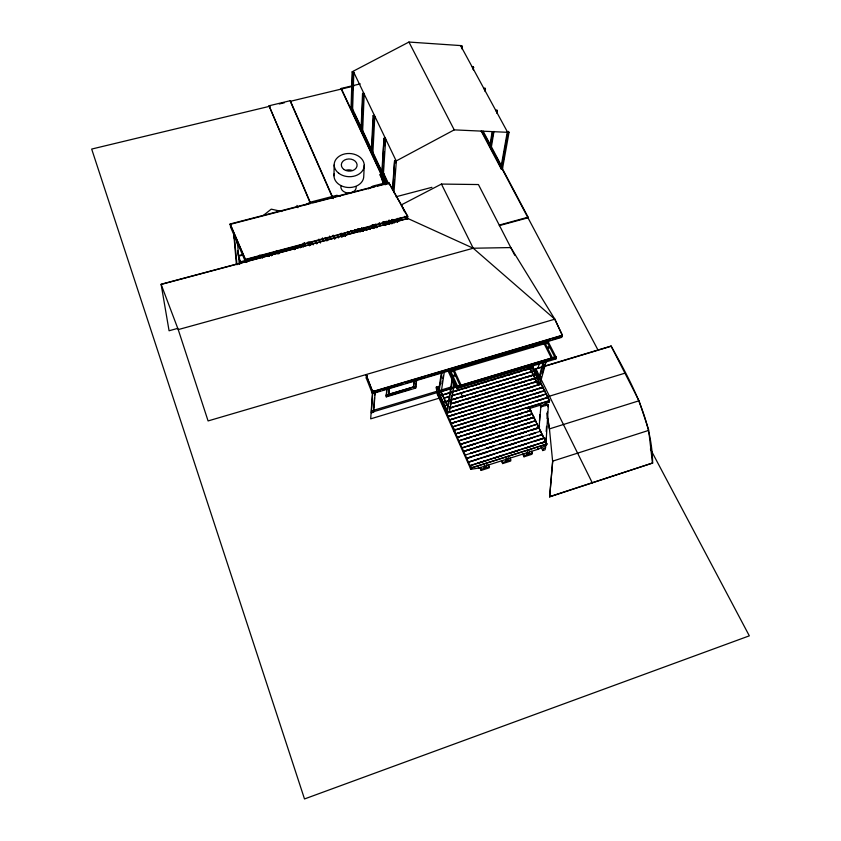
<?xml version="1.0" encoding="UTF-8"?>
<svg xmlns="http://www.w3.org/2000/svg" width="841" height="841" viewBox="0 0 841 841"><rect width="100%" height="100%" fill="white"/><g stroke="black" fill="none" stroke-linecap="round" stroke-linejoin="round"><path stroke-width="1.26" d="M333.982 175.769L334.161 164.878M360.263 83.879L341.246 88.442L341.225 89.083L385.357 183.391M351.023 109.351L352.179 71.769L408.936 42.05L461.972 45.666L462.119 49.072M352.61 72.662L351.464 109.383L352.621 109.099L353.819 72.379L352.61 72.662L352.179 71.769M352.379 102.97L352.19 109.067L353.294 111.422M352.8 89.85L353.22 76.731M361.052 129.871L362.545 93.446L363.754 93.151M362.976 94.36L361.472 130.776L362.65 130.481L364.195 94.066L362.976 94.36L362.545 93.446M362.229 129.577L362.439 124.373M362.881 113.966L363.27 104.862M364.258 165.162L363.764 176.042A14.896 11.543 2.5 0 1 347.732 187.469A14.896 11.543 2.5 0 1 334.203 173.761M374.361 115.322L373.141 115.627L371.27 151.716L372.458 151.422M373.583 116.563L371.701 152.641L372.889 152.337L374.813 116.258L373.583 116.563L373.141 115.627M373.005 141.109L373.341 134.665M373.825 125.635L374.161 119.191M373.288 392.821L372.206 393.146L366.234 377.987L366.371 375.822L367.443 375.496M383.58 184.274L380.195 174.308L380.836 174.14L385.714 184.578M380.836 174.14L380.111 175.622M381.73 174.055L383.98 138.323L385.22 138.019M383.98 138.323L382.171 175.002L383.622 174.718L383.706 173.404L382.981 174.875L385.903 182.35M383.097 171.196L383.422 166.087M383.906 158.434L384.316 152.053M384.726 145.672L385.052 140.563M383.37 174.686L385.672 138.975L384.442 139.28M545.483 443.291L545.809 438.066M546.23 431.538L546.555 426.313M547.06 418.471L547.48 411.943M541.141 447.202L542.75 450.555L545.063 449.819L545.851 445.152M546.019 442.534L548.427 404.595L540.406 407.076L541.005 404.942L529.588 408.474M539.144 425.924L538.976 428.437L541.005 404.942M539.48 420.899L539.901 414.613M386.66 184.19L386.839 181.614L384.6 182.192M372.531 392.064L370.692 418.839L439.875 397.961M375.16 391.864L373.698 412.174L371.312 412.889L372.721 392.516M373.782 407.917L374.518 397.761M374.697 395.217L374.876 392.673M388.006 223.601L388.195 221.036M388.374 224.074L388.658 220.268M389.309 224.169L389.604 220.195M389.709 224.316L389.898 221.751M392.463 189.393L394.608 160.578L395.859 160.263L395.659 162.881M392.915 190.36L394.608 160.578M393.977 185.146L394.376 179.911M394.871 173.362L395.165 169.43M391.507 223.58L391.801 219.606M393.935 192.663L396.332 161.241L353.388 71.485M391.895 223.727L392.19 219.879M396.847 221.845L397.047 219.301M397.257 221.971L397.52 218.776M397.667 222.087L397.982 218.282M399.99 220.594L400.242 217.682M538.44 377.809L535.833 368.747L611.092 346.04C631.307 382.361 652.122 420.3 652.627 463.013L549.636 496.873L552.632 461.373L549.425 428.668L547.028 413.152M549.636 496.873L552.716 461.12L648.821 430.35L639.034 400.779L611.092 346.04M386.755 388.616L386.271 396.868L415.706 388.079L416.758 379.449M386.271 396.868L386.944 389.068M389.183 387.89L388.794 394.85L389.372 388.342M414.003 380.941L413.478 387.48L414.35 380.164M415.675 386.324L386.198 395.123L415.675 386.324L415.706 388.079M415.822 385.104L416.411 380.227M472.989 69.151L473.336 66.628L472.169 66.902M473.472 70.024L473.336 66.628M372.206 393.146L372.479 391.307L373.562 390.981M372.668 391.79L366.014 374.581L372.668 391.79L562.314 335.475L554.818 319.181L510.792 247.569L473.231 248.232L178.229 329.598L161.073 284.258L407.664 218.408L473.231 248.232L554.818 319.181L562.419 335.212L561.546 337.409L372.941 393.472L373.015 391.139L372.941 393.472M436.342 387.081L436.626 389.909L438.624 389.309L438.876 387.659L438.35 386.482L436.342 387.081L436.626 389.909M437.614 394.923L437.804 393.651L440.306 392.905M441.346 372.92L438.445 392.211L447.275 411.943L449.62 411.228L454.308 383.37M438.834 393.083L441.945 372.531M438.918 396.153L533.12 367.338L532.08 365.257M485.068 91.543L485.457 88.957L484.973 88.053L483.796 88.337M441.956 383.79L442.345 381.215M442.744 378.65L443.133 376.074M444.332 371.827L441.168 392.379L446.539 404.353M441.945 402.923L536.369 373.909L534.813 370.765L451.638 395.88M443.396 406.171L448.421 404.395M449.872 371.827L548.563 342.56M489.777 146.218L492.101 132.09M446.455 413.005L541.299 383.832L540.248 381.719M492.794 131.722L490.261 147.122L491.407 146.828L493.961 131.427M446.876 411.049L452.101 379.386M491.565 142.066L491.985 139.501M492.416 136.925L492.837 134.36M447.275 411.943L452.731 379.039M496.947 113.451L497.367 110.886L496.863 109.961L495.675 110.266M449.43 409.062L449.861 406.529M450.282 403.995L450.713 401.462M451.133 398.928L451.554 396.395M451.985 393.861L452.405 391.328M452.836 388.794L453.257 386.261M547.512 340.479L556.311 357.635L555.943 358.918L456.821 388.752L457.041 387.501L449.178 370.429M452.689 426.955L547.933 397.215L546.335 393.998L451.186 423.223M454.235 430.424L549.52 400.852L540.174 381.993M502.13 167.065L500.973 167.37L507.323 131.743L508.521 131.438L509.036 132.384L502.476 168.81L501.32 169.115L507.838 132.689L460.805 45.95M503.275 160.705L503.727 158.161M455.727 433.756L530.597 410.355L529.021 407.107L526.455 408.137M455.801 433.914L530.671 410.503L532.185 414.035L527.191 415.591M458.934 440.915L533.909 417.199L532.321 413.919L457.357 437.404L461.11 436.248M460.437 444.279L535.58 420.626L533.982 417.346L458.976 440.652M460.5 444.437L535.654 420.784L537.252 424.484M462.014 447.811L537.252 424.074M462.077 447.969L537.325 424.221L538.923 427.943L532.752 429.877M465.252 455.055L540.679 431.149L542.214 434.734M466.892 458.366L471.79 457.062M468.374 462.035L543.99 437.961L542.371 434.618L466.829 458.208L542.298 434.471M468.437 462.193L544.064 438.108L545.683 441.872L540.721 443.438M469.972 465.62L545.683 441.462M470.045 465.777L545.756 441.609L546.871 443.901L546.419 445.362L538.051 449.262L478.718 468.069L470.844 469.31L437.215 394.04L437.446 392.505L471.086 468.122L546.787 444.153L528.873 407.223L528.537 408.474M470.844 469.31L471.149 467.869L546.871 443.901M502.34 168.557L528.106 217.199L527.98 217.798L499.312 225.619M488.674 464.8L489.241 467.827L481.157 470.403L480.589 467.365M484.469 465.252L483.943 467.543L486.308 466.787L486.834 464.505M510.14 457.998L510.687 461.026L502.666 463.57L502.109 460.542M532.826 347.522L533.467 345.01M506.04 458.419L505.452 460.721L507.796 459.974L508.395 457.672M534.666 370.892L533.183 367.475L438.96 395.88M537.988 368.347L539.155 363.953M527.559 408.779L527.896 407.528M537.935 377.483L536.442 374.056L445.709 401.525M538.009 377.62L450.976 403.785M537.388 383.475L543.107 362.334M530.597 410.355L525.541 412.164M530.671 410.503L525.614 412.321M546.219 361.273L540.09 383.654L537.82 384.337L543.896 361.977M539.806 382.235L540.09 383.654M540.332 380.3L541.352 376.568M542.035 374.077L544.758 364.121M532.321 413.919L527.254 415.738M454.003 410.871L446.518 413.152L541.362 383.98L537.546 385.399M533.909 417.199L526.413 419.943M541.362 383.98L542.865 387.438L539.123 388.584M455.549 414.298L448.053 416.589L543.013 387.312L539.197 388.731M531.428 451.249L532.3 453.078L531.954 454.266L523.996 456.789L524.332 455.612L523.459 453.772M544.526 390.781L543.013 387.312M527.444 451.638L526.792 453.951L529.115 453.215L529.777 450.902M544.6 390.918L449.641 419.764M546.261 394.271L544.674 390.655M547.922 397.625L452.731 426.692M549.089 399.969L549.152 402.103L540.952 405.94M540.532 431.254L538.997 427.68L463.664 451.501L472.295 448.8M547.806 406.718L548.427 404.595M549.152 402.103L549.593 400.579L547.996 397.362M542.75 450.555L543.37 448.505L545.683 447.769M625.336 373.057L547.039 396.91M592.327 482.934L540.942 379.028M561.546 337.409L562.093 335.012M639.034 400.779L549.352 428.921L547.754 418.587M263.958 214.939L271.244 209.146L281.861 211.511M368.526 188.815L372.836 186.103L382.802 183.517L382.161 176.557M305.861 204.741L310.182 202.208L336.778 195.312L340.384 196.079M509.036 132.384L454.224 129.871L395.081 161.556M514.745 255.265L478.424 184.547L441.441 184.063L401.315 204.92L404.489 211.659M549.709 496.632L652.627 463.013M477.415 463.265L486.087 460.521M493.53 458.177L502.214 455.433M509.646 453.078L518.329 450.334M525.772 447.99L534.445 445.246M540.647 443.281L545.609 441.714M477.478 463.423L486.161 460.679M493.604 458.334L502.277 455.591M509.72 453.236L518.403 450.492M524.605 448.537L534.519 445.394M471.696 466.86L470.676 467.186L470.424 468.374L471.444 468.048M481.42 469.225L489.525 466.66M502.96 462.392L510.992 459.838M524.332 455.612L532.3 453.078M477.972 455.118L487.875 452.006M494.056 450.061L503.948 446.949M507.659 445.783L516.321 443.06M523.743 440.726L532.395 437.993M469.677 461.804L478.35 459.07M485.783 456.726L494.445 453.993M501.877 451.649L510.55 448.915M517.972 446.571L526.645 443.838M534.077 441.493L542.739 438.76M537.283 427.06L539.575 426.334M538.923 427.533L463.591 451.354L472.232 448.642M475.932 447.486L485.804 444.395M489.504 443.239L499.375 440.148M505.536 438.224L512.947 435.901M519.107 433.977L526.519 431.654M532.679 429.719L538.85 427.796M475.995 447.643L485.867 444.553M489.578 443.396L499.438 440.306M505.609 438.371L513.01 436.059M519.181 434.124L526.582 431.801M470.119 453.352L480.001 450.25M486.182 448.316L493.593 445.982M499.764 444.048L507.176 441.725M513.357 439.78L523.239 436.689M529.42 434.744L535.591 432.81M470.193 453.509L480.074 450.408M486.256 448.463L493.667 446.14M499.838 444.206L507.249 441.872M513.43 439.938L522.072 437.225M529.483 434.902L535.664 432.957M465.105 438.823L471.359 436.878M475.102 435.712L482.608 433.388M488.852 431.444L496.348 429.11M500.101 427.943L506.345 426.009M513.84 423.675L520.095 421.73M526.34 419.796L533.835 417.462M465.178 438.97L471.423 437.036M475.176 435.869L482.671 433.535M488.926 431.591L495.17 429.656M500.174 428.101L506.419 426.156M513.914 423.822L520.169 421.888M461.688 443.89L468.006 442.093M471.696 440.779L479.275 438.592M485.457 436.49L492.963 434.145M499.218 432.2L505.546 430.403M512.989 427.911L519.307 426.114M522.997 424.789L530.576 422.603M468.279 445.856L475.796 443.512M482.051 441.557L489.567 439.202M495.833 437.246L502.098 435.291M509.614 432.947L515.88 430.991M522.145 429.036L529.662 426.681M468.342 446.003L475.859 443.659M482.124 441.704L489.641 439.359M495.906 437.404L502.172 435.449M509.688 433.094L515.954 431.139M522.219 429.183L529.735 426.839M454.96 431.191L453.951 431.507L454.214 430.014L549.593 400.579M458.219 432.989L461.961 431.832M469.446 429.52L475.68 427.596M479.412 426.44L486.897 424.116M493.131 422.193L496.863 421.036M504.348 418.723L510.582 416.8M515.565 415.254L521.798 413.32M458.292 433.136L462.035 431.98M468.269 430.056L475.743 427.743M479.486 426.587L486.96 424.274M493.194 422.34L496.936 421.183M504.421 418.871L510.655 416.947M515.638 415.401L521.872 413.478M532.248 413.772L457.294 437.257L461.036 436.101M466.03 434.545L472.274 432.61M478.508 430.676L486.003 428.353M489.746 427.196L497.231 424.873M503.475 422.939L509.709 421.005M514.703 419.459L520.947 417.525M466.103 434.702L472.337 432.768M478.582 430.834L486.066 428.511M489.809 427.344L496.053 425.409M503.549 423.086L509.783 421.152M514.776 419.606L521.021 417.672M546.261 393.851L451.133 423.486L456.148 421.951M452.321 422.949L456.074 421.804M459.827 420.647L464.831 419.112M471.097 417.189L476.101 415.654M482.356 413.73L486.109 412.574M493.625 410.271L497.378 409.115M503.633 407.191L508.637 405.656M512.39 404.5L519.906 402.198M523.659 401.041L529.914 399.118M534.918 397.583L541.183 395.659M459.901 420.794L464.905 419.26M471.16 417.336L476.164 415.801M482.429 413.877L486.182 412.721M493.688 410.419L497.441 409.262M503.706 407.338L508.71 405.804M512.463 404.647L518.718 402.723M523.733 401.189L529.988 399.265M534.992 397.73L541.247 395.806M460.206 424.631L466.471 422.708M470.224 421.551L477.751 419.239M481.504 418.082L487.769 416.148M492.784 414.602L499.049 412.679M502.813 411.522L510.329 409.199M514.093 408.043L521.609 405.73M525.362 404.574L531.628 402.65M536.642 401.104L542.908 399.17M454.781 429.057L453.762 429.373L453.551 430.592L454.56 430.287M459.218 428.889L465.441 426.965M469.183 425.819L476.647 423.507M480.39 422.361L487.854 420.048M491.596 418.902L497.819 416.978M505.294 414.676L509.026 413.52M516.5 411.217L520.232 410.061M542.95 387.165L447.99 416.442L455.475 414.15M459.218 413.005L464.221 411.48M470.455 409.567L474.208 408.421M479.202 406.897L485.436 404.994M490.429 403.47L494.182 402.324M500.427 400.411L505.42 398.886M509.162 397.74L515.407 395.838M520.4 394.303L524.143 393.157M531.638 390.876L535.381 389.73M459.291 413.152L464.285 411.627M470.529 409.714L474.271 408.579M479.265 407.044L485.509 405.141M490.503 403.617L494.245 402.471M500.49 400.558L505.483 399.033M509.236 397.888L515.47 395.974M520.463 394.45L524.216 393.304M531.701 391.012L535.454 389.877M544.6 390.508L449.588 420.037L454.592 418.503M460.847 416.589L465.84 415.055M469.593 413.909L475.848 411.985M480.842 410.461L487.097 408.537M492.09 407.012L495.843 405.856M502.098 403.943L507.091 402.408M510.844 401.262L517.099 399.349M522.093 397.814L528.348 395.901M533.352 394.366L539.596 392.453M450.902 403.638L538.009 377.21M454.592 402.776L458.324 401.641M465.788 399.38L469.52 398.245M474.492 396.731L478.224 395.606M481.956 394.471L489.42 392.2M493.152 391.076L496.884 389.94M501.856 388.426L505.588 387.302M513.052 385.031L516.784 383.895M520.516 382.771L525.499 381.257M529.231 380.121L535.444 378.24M454.655 402.923L458.387 401.788M465.851 399.528L469.583 398.392M473.315 397.257L478.298 395.754M482.03 394.618L489.494 392.348M493.225 391.223L496.957 390.087M501.93 388.574L505.662 387.438M513.126 385.178L516.858 384.043M520.59 382.907L525.562 381.404M529.294 380.269L535.517 378.376M449.946 407.801L537.157 381.278M449.903 408.074L537.231 381.415M449.967 408.221L452.458 407.465M456.2 406.319L462.424 404.426M467.407 402.913L471.139 401.777M476.122 400.263L482.356 398.361M486.087 397.225L491.07 395.712M494.813 394.576L498.545 393.441M506.019 391.17L509.751 390.024M514.734 388.51L518.476 387.375M524.7 385.483L529.683 383.969M533.415 382.834L537.157 381.688M457.746 409.735L465.22 407.454M468.963 406.308L472.705 405.173M477.699 403.648L483.932 401.746M487.675 400.61L492.658 399.086M498.892 397.183L503.885 395.659M507.617 394.524L511.36 393.378M518.844 391.097L522.587 389.961M526.329 388.815L533.814 386.534M446.455 393.872L448.968 393.115M455.244 391.223L459.007 390.087M464.032 388.574L467.806 387.438M472.831 385.924L479.107 384.032M482.871 382.897L487.896 381.383M491.67 380.248L495.433 379.112M500.458 377.598L504.222 376.463M507.996 375.328L513.021 373.814M516.784 372.679L520.558 371.543M525.583 370.029L530.597 368.516M534.214 369.483L542.929 366.855M545.41 366.108L610.997 346.313M444.174 397.972L449.21 396.447M451.722 395.69L534.739 370.618M444.195 398.129L449.157 396.637M459.218 393.683L464.316 392.316M468.027 391.023L471.864 390.035M476.826 388.363L480.663 387.375M484.374 386.082L491.985 383.948M495.685 382.666L499.533 381.677M504.495 380.006L508.332 379.018M512.032 377.735L517.131 376.358M520.842 375.075L524.679 374.077M453.057 399.391L456.789 398.256M461.751 396.752L465.483 395.627M471.696 393.746L476.668 392.242M480.39 391.107L485.362 389.604M489.084 388.479L492.815 387.344M497.788 385.84L504.001 383.959M508.963 382.455L512.695 381.33M516.416 380.206L521.388 378.692M525.12 377.567L533.814 374.939M453.12 399.538L456.852 398.403M461.825 396.899L465.546 395.775M471.759 393.893L476.731 392.39M480.463 391.254L485.425 389.751M489.157 388.626L492.889 387.491M497.851 385.987L504.064 384.106M507.796 382.981L512.768 381.478M516.49 380.342L521.462 378.839M525.183 377.714L533.888 375.075M436.868 388.258L438.876 387.659M447.717 370.135L453.982 383.864L455.034 383.549M372.479 410.639L451.218 386.986M453.72 386.229L456.221 385.483L456.211 387.365M372.384 412.069L438.876 392.074M441.21 391.37L456.432 386.797M456.6 386.671L555.827 356.836M441.168 391.643L454.97 387.501M457.041 387.501L556.311 357.635M457.451 387.512L456.4 387.827L453.982 383.864M452.721 375.58L455.17 374.855M547.155 347.407L549.509 346.702M387.312 396.048L402.019 391.654M404.479 390.928L410.608 389.089M453.141 376.505L455.591 375.769M547.607 348.3L549.961 347.596M372.71 391.538L562.419 335.212M374.003 392.61L380.29 390.739M382.813 389.993L402.923 384.022M405.436 383.275L425.557 377.294M428.069 376.547L448.179 370.566M450.692 369.819L504.758 353.756M506.955 353.104L527.391 347.028M529.904 346.282L550.014 340.3M552.526 339.554L561.325 336.936M453.993 369.567L543.759 342.876L544.211 343.759M554.818 319.181L208.084 420.931L178.229 329.598M366.234 377.987L367.307 377.672M177.85 328.347L169.073 330.765L161.136 284.437L406.76 218.839M499.428 225.031L528.106 217.199M238.035 255.727L243.112 254.381M239.359 256L243.165 254.991M238.791 258.198L239.464 258.019L239.958 263.969M230.161 223.979L245.414 259.406L407.654 216.148L388.836 182.791L230.161 223.979L230.623 227.207L245.341 261.435M240.421 262.455L240.368 261.845L302.739 245.204L302.749 245.814L240.421 262.455L238.55 257.567M392.821 221.467L397.888 220.121M392.673 222.056L397.835 220.72M502.624 167.99L501.467 168.295L481.893 131.333M396.079 196.741L431.948 187.322M384.789 179.974L385.43 179.816M384.957 182.949L387.196 182.371M384.915 183.601L387.154 183.023M310.665 203.48L230.224 224.368L245.467 259.795L407.654 216.536L388.836 182.791M312.705 202.954L374.886 186.797M377.43 186.145L388.847 183.18M496.179 111.191L497.367 110.886M484.279 89.241L485.457 88.957M472.653 67.785L473.819 67.511M310.056 202.555L269.046 105.787L290.292 100.689L333.225 198.592M270.339 106.124L91.68 149.067L304.505 798.95L749.32 635.838L650.408 449.031M279.275 103.979L284.374 102.749M290.755 101.214L353.903 86.034M461.278 46.812L462.434 46.539M404.815 216.305L406.066 218.523M389.078 220.5L390.308 222.739M374.245 224.452L376.064 227.827L375.969 224.989M373.257 224.715L374.466 226.965M483.039 131.038L501.404 165.677M482.913 131.869L487.801 141.109M488.232 141.919L489.462 144.231M490.681 146.544L494.529 153.798M495.748 156.111L500.5 165.078M502.235 169.167L598.193 350.403M481.157 131.007L501.32 169.115M358.34 228.689L360.116 232.084L359.99 229.246M357.341 228.952L358.518 231.222M408.936 42.05L454.224 129.871M341.33 233.22L342.487 235.501M555.943 358.918L555.859 356.742L456.61 386.566L456.821 388.752M546.503 340.784L554.808 357.141M545.672 341.583L546.808 343.822M544.148 341.478L552.442 357.856M543.728 342.949L551.423 358.161M539.806 376.747L535.833 368.747L538.892 378.797M531.911 365.341L538.787 379.196M531.743 365.961L538.65 379.911M441.441 184.063L473.231 248.232M531.028 365.351L537.935 379.302M529.494 366.634L537.536 382.928M528.768 366.024L537.82 384.337M325.225 237.519L326.928 240.957M309.036 241.83L310.697 245.288L310.466 242.46M537.609 448.348L538.051 449.262M522.703 454.045L523.996 456.789M383.706 173.404L388.595 183.832M383.065 173.561L387.964 184M352.211 108.216L361.052 127.075M362.156 129.43L382.035 171.848M382.928 173.751L385.903 180.09M354.397 113.777L359.906 125.551M362.114 130.26L370.944 149.109M372.048 151.464L381.436 171.49M351.044 108.5L385.809 182.76M341.246 88.442L385.693 183.464M380.195 174.308L385.073 184.747M293.288 247.338L294.371 249.651L294.108 246.823M392.768 219.417L394.418 222.981M392.369 220.037L393.451 222.381M391.78 219.501L393.399 223.012M501.383 460.805L502.666 463.57M386.261 221.183L387.354 223.548M386.198 221.677L387.323 224.053M386.082 221.53L387.123 223.79M453.709 369.083L461.152 385.294M385.157 221.782L386.198 224.042M384.81 221.793L386.313 225.062M452.668 369.399L460.101 385.609M451.743 369.504L452.794 371.806M383.885 222.035L385.388 225.314M383.57 222.045L385.167 225.546M383.528 222.655L384.6 224.989M382.876 222.087L383.948 224.452M382.76 222.119L383.832 224.484M450.229 370.124L457.651 386.355M460.973 393.409L462.592 396.963M379.354 223.023L380.437 225.388M379.238 223.054L380.321 225.42M276.353 250.544L277.95 254.045M375.717 223.99L377.451 227.512M372.311 224.904L373.919 228.458M372.195 224.936L373.803 228.489M372.164 225.441L373.236 227.806M479.906 467.617L481.157 470.403M478.298 467.133L478.718 468.069M369.315 227.028L370.387 229.404M369.199 227.059L370.271 229.435M447.696 406.203L441.252 391.843L438.918 392.537L446.97 410.513M365.782 227.974L366.855 230.35M365.667 228.006L366.729 230.381M438.802 393.357L440.4 396.92M441.462 399.307L446.256 410.019M362.25 228.92L363.312 231.296M361.598 227.764L363.186 231.328M354.629 229.614L355.68 232M354.513 229.646L355.564 232.032M259.869 254.939L260.91 257.283M351.075 230.56L352.127 232.957M350.96 230.592L352.011 232.989M347.522 231.517L348.563 233.903M290.828 102.518L332.163 196.815M347.407 231.548L348.447 233.935M344.484 233.661L345.525 236.048M344.368 233.693L345.409 236.079M340.91 234.607L341.961 237.004M340.384 233.914L341.835 237.036M340.269 233.945L341.309 236.342M337.23 235.596L338.376 237.961M333.246 235.312L334.802 238.918M333.131 235.343L334.686 238.949M245.866 259.985L246.886 262.339L246.518 259.512M329.672 236.268L330.702 238.676M329.556 236.3L330.587 238.707M269.046 105.787L310.56 203.154M322.502 238.182L323.522 240.589M322.387 238.213L323.407 240.621M318.907 239.138L320.442 242.755M319.296 240.379L320.316 242.786M315.817 241.304L316.836 243.722M315.701 241.335L316.721 243.753M296.957 205.414L297.914 207.695M312.211 242.271L313.23 244.689M312.095 242.303L313.104 244.72M308.605 243.228L309.614 245.656M307.985 242.05L309.499 245.688M304.495 242.986L305.493 245.404M304.368 243.017L305.378 245.435M236.941 242.807L237.667 244.678M234.04 237.13L234.755 239.002M238.497 256.947L240.368 261.845M383.622 174.718L384.705 177.777M381.11 176.473L382.203 179.532M545.431 402.818L545.83 405.404M545.346 403.081L545.746 405.667M245.414 259.406L245.719 261.677M262.119 255.349L262.455 258.176M261.088 255.632L261.309 257.514M648.853 431.864L652.511 463.265M278.676 250.933L278.981 253.772M277.646 251.217L277.845 253.099M295.128 246.55L295.391 249.378M236.973 264.778L234.187 235.207L234.45 238.203M234.345 237.929L233.777 234.134L236.384 264.211M237.614 250.692L237.94 254.56M237.351 240.957L239.296 264.158M311.485 242.187L311.643 244.079M327.748 237.845L327.885 239.738M326.739 238.119L326.865 240.011M342.918 233.809L343.023 235.701M343.916 233.535L344.074 236.374M269.204 253.908L269.33 256.4M268.531 253.908L268.657 256.295M271.328 253.173L271.454 255.832M271.979 252.994L272.095 255.38M358.991 229.519L359.075 231.412M374.981 225.251L375.033 227.144M290.292 100.689L290.303 101.33M390.876 221.015L390.907 222.907M391.864 220.752L391.917 223.59M300.437 245.404L300.479 247.801M303.328 243.144L303.38 247.033M407.654 216.148L407.675 219.375M406.676 216.799L406.687 218.692M346.292 170.176A7.8 6.045 2.5 0 1 352.242 170.523M356.227 186.639A7.716 6.013 2.4 0 1 348.121 192.999A7.716 6.013 2.4 0 1 340.962 185.745M338.744 173.246A15.054 11.606 2.5 0 0 363.806 168.168A15.054 11.606 2.5 0 0 345.073 153.861A15.054 11.606 2.5 0 0 338.744 173.246M344.106 169.577A7.884 6.076 2.5 0 0 356.973 166.266A7.884 6.076 2.5 0 0 346.566 159.264A7.884 6.076 2.5 0 0 344.106 169.577"/></g></svg>
